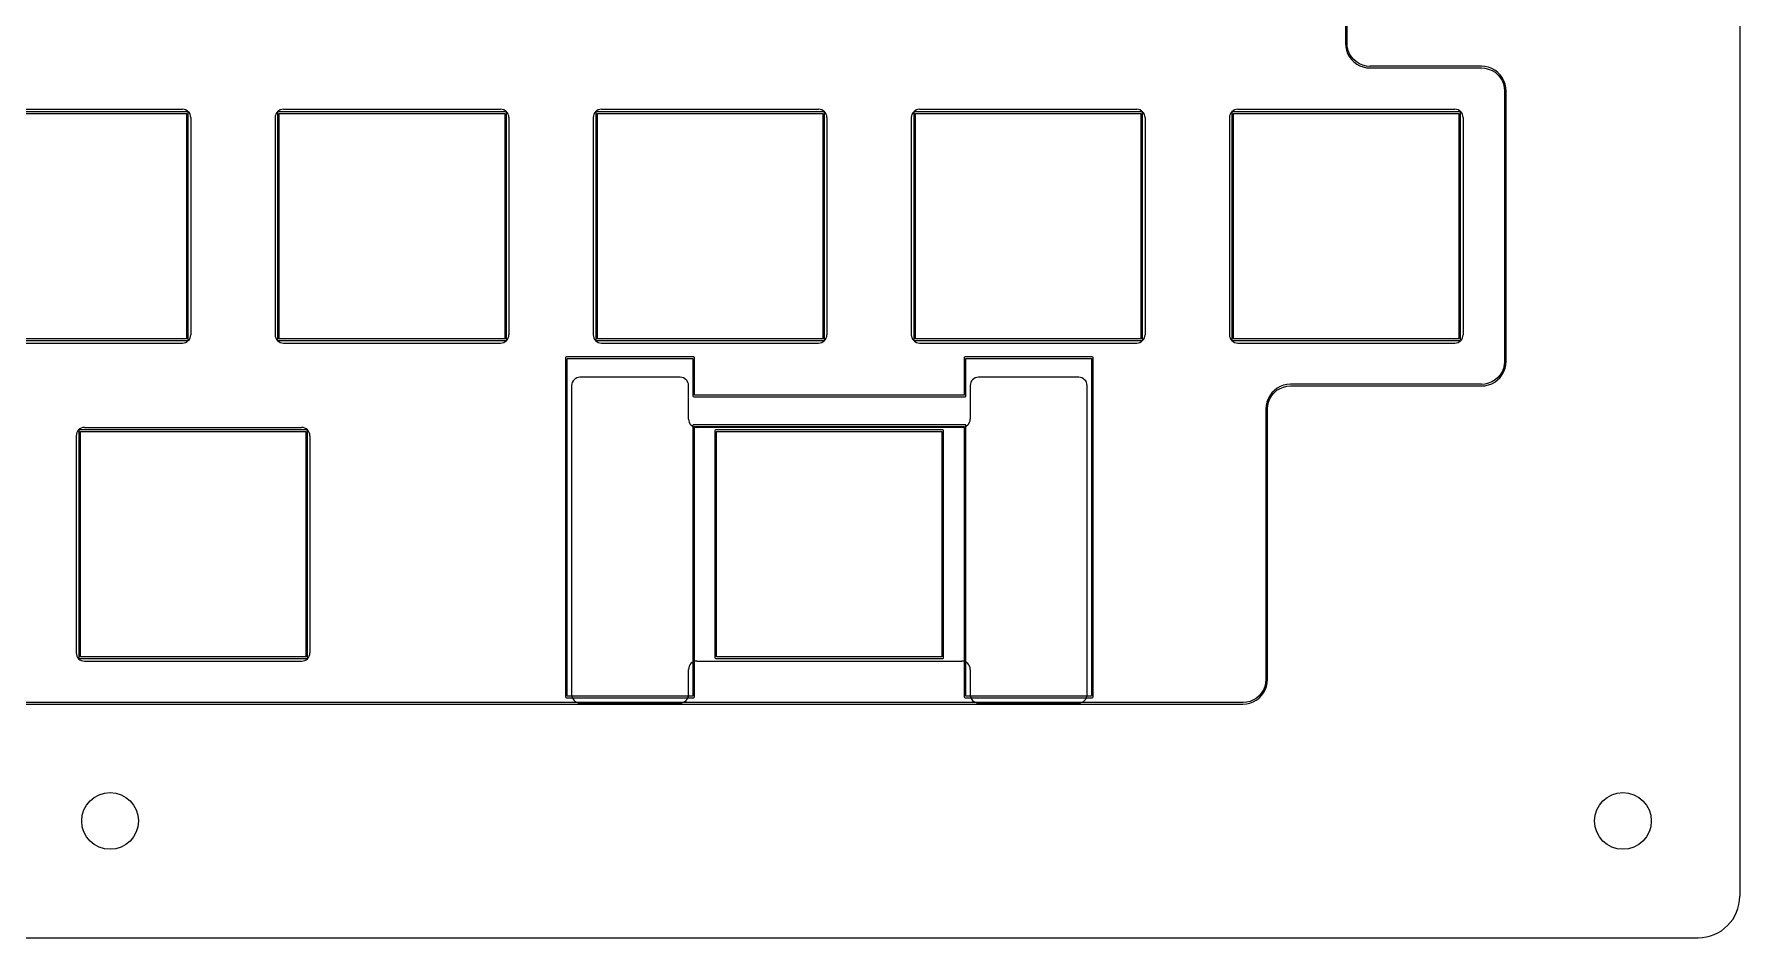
# Model space of a CAD drawing. Header units: millimetres. Extents: x 38 to 487, y 14 to 137.
# Drawn here: x 131 to 233.1, y 13.9 to 68.1 of the extents above; entities that cross this region are included whole.
import ezdxf

# ---------------------------------------------------------------- set-up
doc = ezdxf.new("R2010")
doc.units = ezdxf.units.MM
doc.layers.add('BLACK', color=20, linetype='Continuous')

msp = doc.modelspace()

# ---------------------------------------------------------------- linework, layer by layer
for p, q in [((233.12, 120.54), (233.12, 16.44)), ((126.85, 63.56), (139.85, 63.56)), ((145.9, 63.56), (158.9, 63.56)), ((164.95, 63.56), (177.95, 63.56)), ((184, 63.56), (197, 63.56)), ((203.05, 63.56), (216.05, 63.56)), ((140.35, 63.06), (140.35, 50.06)), ((145.4, 63.06), (145.4, 50.06)), ((159.4, 63.06), (159.4, 50.06)), ((164.45, 63.06), (164.45, 50.06)), ((178.45, 63.06), (178.45, 50.06)), ((183.5, 63.06), (183.5, 50.06)), ((197.5, 63.06), (197.5, 50.06)), ((202.55, 63.06), (202.55, 50.06)), ((216.55, 63.06), (216.55, 50.06)), ((126.85, 49.56), (139.85, 49.56)), ((145.9, 49.56), (158.9, 49.56)), ((164.95, 49.56), (177.95, 49.56)), ((184, 49.56), (197, 49.56)), ((203.05, 49.56), (216.05, 49.56)), ((163.16, 47.01), (163.16, 28.51)), ((169.66, 47.51), (163.66, 47.51)), ((170.16, 45.01), (170.16, 47.01)), ((187.03, 47.01), (187.03, 45.01)), ((193.53, 47.51), (187.53, 47.51)), ((194.03, 28.51), (194.03, 47.01)), ((133.49, 44.01), (133.49, 31.01)), ((133.99, 44.51), (146.99, 44.51)), ((147.49, 44.01), (147.49, 31.01)), ((186.53, 44.51), (170.66, 44.51)), ((133.99, 30.51), (146.99, 30.51)), ((170.16, 28.51), (170.16, 30.01)), ((170.66, 30.51), (186.53, 30.51)), ((187.03, 30.01), (187.03, 28.51)), ((163.66, 28.01), (169.66, 28.01)), ((187.53, 28.01), (193.53, 28.01)), ((40.42, 13.94), (230.62, 13.94))]:
    msp.add_line(p, q)
for centre in [(135.52, 20.94), (226.12, 20.94)]:
    msp.add_circle(centre, 1.7)
for centre, radius, start, end in [((139.85, 63.06), 0.5, 0, 90), ((145.9, 63.06), 0.5, 90, 180), ((158.9, 63.06), 0.5, 0, 90), ((164.95, 63.06), 0.5, 90, 180), ((177.95, 63.06), 0.5, 0, 90), ((184, 63.06), 0.5, 90, 180), ((197, 63.06), 0.5, 0, 90), ((203.05, 63.06), 0.5, 90, 180), ((216.05, 63.06), 0.5, 0, 90), ((139.85, 50.06), 0.5, 270, 0), ((145.9, 50.06), 0.5, 180, 270), ((158.9, 50.06), 0.5, 270, 0), ((164.95, 50.06), 0.5, 180, 270), ((177.95, 50.06), 0.5, 270, 0), ((184, 50.06), 0.5, 180, 270), ((197, 50.06), 0.5, 270, 0), ((203.05, 50.06), 0.5, 180, 270), ((216.05, 50.06), 0.5, 270, 0), ((163.66, 47.01), 0.5, 90, 180), ((169.66, 47.01), 0.5, 0, 90), ((187.53, 47.01), 0.5, 90, 180), ((193.53, 47.01), 0.5, 0, 90), ((170.66, 45.01), 0.5, 180, 270), ((186.53, 45.01), 0.5, 270, 0), ((133.99, 44.01), 0.5, 90, 180), ((146.99, 44.01), 0.5, 0, 90), ((133.99, 31.01), 0.5, 180, 270), ((146.99, 31.01), 0.5, 270, 0), ((170.66, 30.01), 0.5, 90, 180), ((186.53, 30.01), 0.5, 0, 90), ((163.66, 28.51), 0.5, 180, 270), ((169.66, 28.51), 0.5, 270, 0), ((187.53, 28.51), 0.5, 180, 270), ((193.53, 28.51), 0.5, 270, 0), ((230.62, 16.44), 2.5, 270, 0)]:
    msp.add_arc(centre, radius, start, end)
at = {"layer": 'BLACK', "linetype": 'Continuous'}
for p, q in [((209.5, 83.71), (209.5, 67.52)), ((209.5, 83.71), (209.5, 67.52)), ((209.6, 67.52), (209.6, 83.71)), ((209.6, 67.52), (209.6, 83.71)), ((209.5, 67.52), (209.52, 67.31)), ((209.5, 67.52), (209.52, 67.31)), ((209.6, 67.51), (209.6, 67.52)), ((209.6, 67.52), (209.6, 67.52)), ((209.6, 67.51), (209.6, 67.52)), ((209.6, 67.52), (209.6, 67.52)), ((209.61, 67.3), (209.6, 67.51)), ((209.61, 67.3), (209.6, 67.51)), ((209.52, 67.31), (209.56, 67.1)), ((209.52, 67.31), (209.56, 67.1)), ((209.56, 67.1), (209.63, 66.9)), ((209.56, 67.1), (209.63, 66.9)), ((209.66, 67.09), (209.61, 67.3)), ((209.66, 67.09), (209.61, 67.3)), ((209.63, 66.9), (209.73, 66.72)), ((209.63, 66.9), (209.73, 66.72)), ((209.75, 66.89), (209.66, 67.09)), ((209.75, 66.89), (209.66, 67.09)), ((209.73, 66.72), (209.86, 66.55)), ((209.73, 66.72), (209.86, 66.55)), ((209.86, 66.7), (209.75, 66.89)), ((209.86, 66.7), (209.75, 66.89)), ((210, 66.54), (209.86, 66.7)), ((210, 66.54), (209.86, 66.7)), ((209.86, 66.55), (210.01, 66.4)), ((209.86, 66.55), (210.01, 66.4)), ((210.17, 66.4), (210, 66.54)), ((210.17, 66.4), (210, 66.54)), ((210.01, 66.4), (210.18, 66.27)), ((210.01, 66.4), (210.18, 66.27)), ((210.35, 66.28), (210.17, 66.4)), ((210.35, 66.28), (210.17, 66.4)), ((210.18, 66.27), (210.36, 66.17)), ((210.18, 66.27), (210.36, 66.17)), ((210.55, 66.2), (210.35, 66.28)), ((210.55, 66.2), (210.35, 66.28)), ((210.36, 66.17), (210.56, 66.1)), ((210.36, 66.17), (210.56, 66.1)), ((210.76, 66.15), (210.55, 66.2)), ((210.76, 66.15), (210.55, 66.2)), ((210.56, 66.1), (210.77, 66.05)), ((210.56, 66.1), (210.77, 66.05)), ((210.97, 66.13), (210.76, 66.15)), ((210.97, 66.13), (210.76, 66.15)), ((210.77, 66.05), (210.98, 66.04)), ((210.77, 66.05), (210.98, 66.04)), ((210.98, 66.14), (210.97, 66.13)), ((210.98, 66.14), (210.97, 66.13)), ((217.65, 66.14), (210.98, 66.14)), ((210.98, 66.14), (210.98, 66.14)), ((210.98, 66.14), (210.98, 66.14)), ((217.65, 66.14), (210.98, 66.14)), ((210.98, 66.14), (210.98, 66.14)), ((210.98, 66.14), (210.98, 66.14)), ((210.98, 66.04), (210.98, 66.04)), ((210.98, 66.04), (217.65, 66.04)), ((210.98, 66.04), (210.98, 66.04)), ((210.98, 66.04), (217.65, 66.04)), ((217.86, 66.12), (217.65, 66.14)), ((217.65, 66.14), (217.65, 66.14)), ((217.86, 66.12), (217.65, 66.14)), ((217.65, 66.14), (217.65, 66.14)), ((217.65, 66.04), (217.65, 66.04)), ((217.65, 66.04), (217.65, 66.04)), ((217.65, 66.04), (217.66, 66.04)), ((217.65, 66.04), (217.65, 66.04)), ((217.65, 66.04), (217.65, 66.04)), ((217.65, 66.04), (217.66, 66.04)), ((217.66, 66.04), (217.86, 66.02)), ((217.66, 66.04), (217.86, 66.02)), ((218.06, 66.08), (217.86, 66.12)), ((218.06, 66.08), (217.86, 66.12)), ((217.86, 66.02), (218.07, 65.97)), ((217.86, 66.02), (218.07, 65.97)), ((218.26, 66), (218.06, 66.08)), ((218.26, 66), (218.06, 66.08)), ((218.07, 65.97), (218.28, 65.89)), ((218.07, 65.97), (218.28, 65.89)), ((218.45, 65.9), (218.26, 66)), ((218.45, 65.9), (218.26, 66)), ((218.28, 65.89), (218.46, 65.78)), ((218.28, 65.89), (218.46, 65.78)), ((218.62, 65.77), (218.45, 65.9)), ((218.62, 65.77), (218.45, 65.9)), ((218.46, 65.78), (218.63, 65.63)), ((218.46, 65.78), (218.63, 65.63)), ((218.76, 65.63), (218.62, 65.77)), ((218.76, 65.63), (218.62, 65.77)), ((218.63, 65.63), (218.77, 65.47)), ((218.63, 65.63), (218.77, 65.47)), ((218.89, 65.46), (218.76, 65.63)), ((218.89, 65.46), (218.76, 65.63)), ((218.77, 65.47), (218.88, 65.28)), ((218.77, 65.47), (218.88, 65.28)), ((218.99, 65.27), (218.89, 65.46)), ((218.99, 65.27), (218.89, 65.46)), ((218.88, 65.28), (218.96, 65.08)), ((218.88, 65.28), (218.96, 65.08)), ((218.96, 65.08), (219.01, 64.87)), ((218.96, 65.08), (219.01, 64.87)), ((219.07, 65.07), (218.99, 65.27)), ((219.07, 65.07), (218.99, 65.27)), ((219.01, 64.87), (219.03, 64.67)), ((219.01, 64.87), (219.03, 64.67)), ((219.03, 64.67), (219.03, 64.66)), ((219.03, 64.67), (219.03, 64.66)), ((219.03, 64.66), (219.03, 48.47)), ((219.03, 64.66), (219.03, 48.47)), ((219.11, 64.87), (219.07, 65.07)), ((219.11, 64.87), (219.07, 65.07)), ((219.13, 64.66), (219.11, 64.87)), ((219.13, 64.66), (219.11, 64.87)), ((219.13, 48.47), (219.13, 64.66)), ((219.13, 64.66), (219.13, 64.66)), ((219.13, 64.66), (219.13, 64.66)), ((219.13, 48.47), (219.13, 64.66)), ((219.13, 64.66), (219.13, 64.66)), ((219.13, 64.66), (219.13, 64.66)), ((140.15, 63.41), (126.55, 63.41)), ((140.19, 63.4), (140.15, 63.41)), ((140.2, 63.36), (140.19, 63.4)), ((140.2, 49.76), (140.2, 63.36)), ((145.56, 63.4), (145.55, 63.36)), ((145.55, 63.36), (145.55, 49.76)), ((145.6, 63.41), (145.56, 63.4)), ((159.2, 63.41), (145.6, 63.41)), ((159.24, 63.4), (159.2, 63.41)), ((159.25, 63.36), (159.24, 63.4)), ((159.25, 49.76), (159.25, 63.36)), ((164.61, 63.4), (164.6, 63.36)), ((164.6, 63.36), (164.6, 49.76)), ((164.65, 63.41), (164.61, 63.4)), ((178.25, 63.41), (164.65, 63.41)), ((178.29, 63.4), (178.25, 63.41)), ((178.3, 63.36), (178.29, 63.4)), ((178.3, 49.76), (178.3, 63.36)), ((183.66, 63.4), (183.65, 63.36)), ((183.65, 63.36), (183.65, 49.76)), ((183.7, 63.41), (183.66, 63.4)), ((197.3, 63.41), (183.7, 63.41)), ((197.34, 63.4), (197.3, 63.41)), ((197.35, 63.36), (197.34, 63.4)), ((197.35, 49.76), (197.35, 63.36)), ((202.71, 63.4), (202.7, 63.36)), ((202.7, 63.36), (202.7, 49.76)), ((202.75, 63.41), (202.71, 63.4)), ((216.35, 63.41), (202.75, 63.41)), ((216.39, 63.4), (216.35, 63.41)), ((216.4, 63.36), (216.39, 63.4)), ((216.4, 49.76), (216.4, 63.36)), ((126.6, 63.31), (140.1, 63.31)), ((140.1, 63.31), (140.1, 49.81)), ((145.65, 49.81), (145.65, 63.31)), ((145.65, 63.31), (159.15, 63.31)), ((159.15, 63.31), (159.15, 49.81)), ((164.7, 49.81), (164.7, 63.31)), ((164.7, 63.31), (178.2, 63.31)), ((178.2, 63.31), (178.2, 49.81)), ((183.75, 49.81), (183.75, 63.31)), ((183.75, 63.31), (197.25, 63.31)), ((197.25, 63.31), (197.25, 49.81)), ((202.8, 49.81), (202.8, 63.31)), ((202.8, 63.31), (216.3, 63.31)), ((216.3, 63.31), (216.3, 49.81)), ((126.55, 49.71), (140.15, 49.71)), ((140.1, 49.81), (126.6, 49.81)), ((140.15, 49.71), (140.19, 49.73)), ((140.19, 49.73), (140.2, 49.76)), ((145.55, 49.76), (145.56, 49.73)), ((145.56, 49.73), (145.6, 49.71)), ((145.6, 49.71), (159.2, 49.71)), ((159.15, 49.81), (145.65, 49.81)), ((159.2, 49.71), (159.24, 49.73)), ((159.24, 49.73), (159.25, 49.76)), ((164.6, 49.76), (164.61, 49.73)), ((164.61, 49.73), (164.65, 49.71)), ((164.65, 49.71), (178.25, 49.71)), ((178.2, 49.81), (164.7, 49.81)), ((178.25, 49.71), (178.29, 49.73)), ((178.29, 49.73), (178.3, 49.76)), ((183.65, 49.76), (183.66, 49.73)), ((183.66, 49.73), (183.7, 49.71)), ((183.7, 49.71), (197.3, 49.71)), ((197.25, 49.81), (183.75, 49.81)), ((197.3, 49.71), (197.34, 49.73)), ((197.34, 49.73), (197.35, 49.76)), ((202.7, 49.76), (202.71, 49.73)), ((202.71, 49.73), (202.75, 49.71)), ((202.75, 49.71), (216.35, 49.71)), ((216.3, 49.81), (202.8, 49.81)), ((216.35, 49.71), (216.39, 49.73)), ((216.39, 49.73), (216.4, 49.76)), ((162.81, 48.72), (162.8, 48.69)), ((162.8, 48.69), (162.8, 28.37)), ((162.85, 48.74), (162.81, 48.72)), ((170.47, 48.74), (162.85, 48.74)), ((162.9, 28.42), (162.9, 48.64)), ((162.9, 48.64), (170.42, 48.64)), ((170.42, 48.64), (170.42, 46.4)), ((170.5, 48.72), (170.47, 48.74)), ((170.52, 48.69), (170.5, 48.72)), ((170.52, 46.45), (170.52, 48.69)), ((186.69, 48.72), (186.67, 48.69)), ((186.67, 48.69), (186.67, 46.45)), ((186.72, 48.74), (186.69, 48.72)), ((194.34, 48.74), (186.72, 48.74)), ((186.77, 46.4), (186.77, 48.64)), ((186.77, 48.64), (194.29, 48.64)), ((194.29, 48.64), (194.29, 28.42)), ((194.38, 48.72), (194.34, 48.74)), ((194.39, 48.69), (194.38, 48.72)), ((194.39, 28.37), (194.39, 48.69)), ((218.96, 48.04), (218.88, 47.84)), ((218.96, 48.04), (218.88, 47.84)), ((219.01, 48.25), (218.96, 48.04)), ((219.01, 48.25), (218.96, 48.04)), ((218.99, 47.85), (219.07, 48.05)), ((218.99, 47.85), (219.07, 48.05)), ((219.03, 48.46), (219.01, 48.25)), ((219.03, 48.46), (219.01, 48.25)), ((219.03, 48.47), (219.03, 48.47)), ((219.03, 48.47), (219.03, 48.47)), ((219.03, 48.47), (219.03, 48.46)), ((219.03, 48.47), (219.03, 48.47)), ((219.03, 48.47), (219.03, 48.47)), ((219.03, 48.47), (219.03, 48.46)), ((219.07, 48.05), (219.11, 48.26)), ((219.07, 48.05), (219.11, 48.26)), ((219.11, 48.26), (219.13, 48.47)), ((219.11, 48.26), (219.13, 48.47)), ((219.13, 48.47), (219.13, 48.47)), ((219.13, 48.47), (219.13, 48.47)), ((205.8, 47.03), (205.6, 46.95)), ((205.8, 47.03), (205.6, 46.95)), ((206, 47.07), (205.8, 47.03)), ((206, 47.07), (205.8, 47.03)), ((206.22, 47.09), (206, 47.07)), ((206.22, 47.09), (206, 47.07)), ((217.65, 47.09), (206.22, 47.09)), ((206.22, 47.09), (206.22, 47.09)), ((217.65, 47.09), (206.22, 47.09)), ((206.22, 47.09), (206.22, 47.09)), ((217.66, 47.08), (217.65, 47.09)), ((217.65, 47.09), (217.65, 47.09)), ((217.65, 47.09), (217.65, 47.09)), ((217.66, 47.08), (217.65, 47.09)), ((217.65, 47.09), (217.65, 47.09)), ((217.65, 47.09), (217.65, 47.09)), ((217.65, 46.99), (217.86, 47)), ((217.65, 46.99), (217.86, 47)), ((217.86, 47.1), (217.66, 47.08)), ((217.86, 47.1), (217.66, 47.08)), ((218.07, 47.15), (217.86, 47.1)), ((218.07, 47.15), (217.86, 47.1)), ((217.86, 47), (218.06, 47.05)), ((217.86, 47), (218.06, 47.05)), ((218.06, 47.05), (218.26, 47.12)), ((218.06, 47.05), (218.26, 47.12)), ((218.27, 47.23), (218.07, 47.15)), ((218.27, 47.23), (218.07, 47.15)), ((218.26, 47.12), (218.45, 47.22)), ((218.26, 47.12), (218.45, 47.22)), ((218.46, 47.35), (218.27, 47.23)), ((218.46, 47.35), (218.27, 47.23)), ((218.45, 47.22), (218.61, 47.35)), ((218.45, 47.22), (218.61, 47.35)), ((218.62, 47.49), (218.46, 47.35)), ((218.62, 47.49), (218.46, 47.35)), ((218.61, 47.35), (218.76, 47.5)), ((218.61, 47.35), (218.76, 47.5)), ((218.77, 47.65), (218.62, 47.49)), ((218.77, 47.65), (218.62, 47.49)), ((218.76, 47.5), (218.89, 47.67)), ((218.76, 47.5), (218.89, 47.67)), ((218.88, 47.84), (218.77, 47.65)), ((218.88, 47.84), (218.77, 47.65)), ((218.89, 47.67), (218.99, 47.85)), ((218.89, 47.67), (218.99, 47.85)), ((170.42, 46.4), (170.43, 46.37)), ((170.43, 46.37), (170.47, 46.35)), ((170.47, 46.35), (186.72, 46.35)), ((186.67, 46.45), (170.52, 46.45)), ((186.72, 46.35), (186.76, 46.37)), ((186.76, 46.37), (186.77, 46.4)), ((204.8, 46.02), (204.75, 45.82)), ((204.8, 46.02), (204.75, 45.82)), ((204.87, 46.22), (204.8, 46.02)), ((204.87, 46.22), (204.8, 46.02)), ((204.85, 45.82), (204.9, 46.03)), ((204.85, 45.82), (204.9, 46.03)), ((204.97, 46.41), (204.87, 46.22)), ((204.97, 46.41), (204.87, 46.22)), ((204.9, 46.03), (204.98, 46.23)), ((204.9, 46.03), (204.98, 46.23)), ((205.1, 46.58), (204.97, 46.41)), ((205.1, 46.58), (204.97, 46.41)), ((204.98, 46.23), (205.1, 46.42)), ((204.98, 46.23), (205.1, 46.42)), ((205.25, 46.72), (205.1, 46.58)), ((205.25, 46.72), (205.1, 46.58)), ((205.1, 46.42), (205.24, 46.58)), ((205.1, 46.42), (205.24, 46.58)), ((205.24, 46.58), (205.4, 46.73)), ((205.24, 46.58), (205.4, 46.73)), ((205.42, 46.85), (205.25, 46.72)), ((205.42, 46.85), (205.25, 46.72)), ((205.4, 46.73), (205.59, 46.84)), ((205.4, 46.73), (205.59, 46.84)), ((205.6, 46.95), (205.42, 46.85)), ((205.6, 46.95), (205.42, 46.85)), ((205.59, 46.84), (205.79, 46.92)), ((205.59, 46.84), (205.79, 46.92)), ((205.79, 46.92), (206, 46.97)), ((205.79, 46.92), (206, 46.97)), ((206, 46.97), (206.21, 46.99)), ((206, 46.97), (206.21, 46.99)), ((206.21, 46.99), (206.22, 46.99)), ((206.21, 46.99), (206.22, 46.99)), ((206.22, 46.99), (206.22, 46.99)), ((206.22, 46.99), (206.22, 46.99)), ((206.22, 46.99), (217.65, 46.99)), ((206.22, 46.99), (206.22, 46.99)), ((206.22, 46.99), (206.22, 46.99)), ((206.22, 46.99), (217.65, 46.99)), ((217.65, 46.99), (217.65, 46.99)), ((217.65, 46.99), (217.65, 46.99)), ((204.75, 45.82), (204.74, 45.61)), ((204.75, 45.82), (204.74, 45.61)), ((204.74, 45.61), (204.74, 45.61)), ((204.74, 45.61), (204.74, 45.61)), ((204.74, 45.61), (204.74, 45.61)), ((204.74, 45.61), (204.74, 29.42)), ((204.74, 45.61), (204.74, 45.61)), ((204.74, 45.61), (204.74, 45.61)), ((204.74, 45.61), (204.74, 45.61)), ((204.74, 45.61), (204.74, 29.42)), ((204.83, 45.62), (204.85, 45.82)), ((204.83, 45.62), (204.85, 45.82)), ((204.84, 45.61), (204.83, 45.62)), ((204.84, 45.61), (204.83, 45.62)), ((204.84, 29.42), (204.84, 45.61)), ((204.84, 29.42), (204.84, 45.61)), ((133.66, 44.35), (133.64, 44.31)), ((133.64, 44.31), (133.64, 30.71)), ((133.69, 44.36), (133.66, 44.35)), ((147.29, 44.36), (133.69, 44.36)), ((133.74, 30.76), (133.74, 44.26)), ((133.74, 44.26), (147.24, 44.26)), ((147.24, 44.26), (147.24, 30.76)), ((147.33, 44.35), (147.29, 44.36)), ((147.34, 44.31), (147.33, 44.35)), ((147.34, 30.71), (147.34, 44.31)), ((170.43, 44.66), (170.42, 44.62)), ((170.42, 44.62), (170.42, 28.42)), ((170.47, 44.67), (170.43, 44.66)), ((186.72, 44.67), (170.47, 44.67)), ((170.52, 28.37), (170.52, 44.57)), ((170.52, 44.57), (186.67, 44.57)), ((171.76, 44.35), (171.74, 44.31)), ((171.74, 44.31), (171.74, 30.71)), ((171.79, 44.36), (171.76, 44.35)), ((185.39, 44.36), (171.79, 44.36)), ((171.84, 30.76), (171.84, 44.26)), ((171.84, 44.26), (185.34, 44.26)), ((185.34, 44.26), (185.34, 30.76)), ((185.43, 44.35), (185.39, 44.36)), ((185.44, 44.31), (185.43, 44.35)), ((185.44, 30.71), (185.44, 44.31)), ((186.67, 44.57), (186.67, 28.37)), ((186.76, 44.66), (186.72, 44.67)), ((186.77, 44.62), (186.76, 44.66)), ((186.77, 28.42), (186.77, 44.62)), ((133.64, 30.71), (133.66, 30.68)), ((133.66, 30.68), (133.69, 30.66)), ((133.69, 30.66), (147.29, 30.66)), ((147.24, 30.76), (133.74, 30.76)), ((147.29, 30.66), (147.33, 30.68)), ((147.33, 30.68), (147.34, 30.71)), ((171.74, 30.71), (171.76, 30.68)), ((171.76, 30.68), (171.79, 30.66)), ((171.79, 30.66), (185.39, 30.66)), ((185.34, 30.76), (171.84, 30.76)), ((185.39, 30.66), (185.43, 30.68)), ((185.43, 30.68), (185.44, 30.71)), ((204.48, 28.61), (204.34, 28.44)), ((204.48, 28.61), (204.34, 28.44)), ((204.59, 28.79), (204.48, 28.61)), ((204.59, 28.79), (204.48, 28.61)), ((204.48, 28.45), (204.6, 28.62)), ((204.48, 28.45), (204.6, 28.62)), ((204.67, 28.99), (204.59, 28.79)), ((204.67, 28.99), (204.59, 28.79)), ((204.6, 28.62), (204.7, 28.8)), ((204.6, 28.62), (204.7, 28.8)), ((204.72, 29.2), (204.67, 28.99)), ((204.72, 29.2), (204.67, 28.99)), ((204.7, 28.8), (204.78, 29)), ((204.7, 28.8), (204.78, 29)), ((204.74, 29.41), (204.72, 29.2)), ((204.74, 29.41), (204.72, 29.2)), ((204.74, 29.42), (204.74, 29.42)), ((204.74, 29.42), (204.74, 29.41)), ((204.74, 29.42), (204.74, 29.42)), ((204.74, 29.42), (204.74, 29.41)), ((204.78, 29), (204.82, 29.21)), ((204.78, 29), (204.82, 29.21)), ((204.82, 29.21), (204.84, 29.42)), ((204.82, 29.21), (204.84, 29.42)), ((204.84, 29.42), (204.84, 29.42)), ((204.84, 29.42), (204.84, 29.42)), ((203.36, 28.04), (53.4, 28.03)), ((203.36, 28.04), (53.4, 28.03)), ((53.4, 27.93), (203.36, 27.94)), ((53.4, 27.93), (203.36, 27.94)), ((162.8, 28.37), (162.81, 28.33)), ((162.81, 28.33), (162.85, 28.32)), ((162.85, 28.32), (170.47, 28.32)), ((170.42, 28.42), (162.9, 28.42)), ((170.47, 28.32), (170.5, 28.33)), ((170.5, 28.33), (170.52, 28.37)), ((186.67, 28.37), (186.67, 28.37)), ((186.67, 28.37), (186.67, 28.37)), ((186.67, 28.37), (186.69, 28.33)), ((186.69, 28.33), (186.72, 28.32)), ((186.72, 28.32), (194.34, 28.32)), ((194.29, 28.42), (186.77, 28.42)), ((194.34, 28.32), (194.38, 28.33)), ((194.38, 28.33), (194.39, 28.37)), ((203.37, 28.04), (203.36, 28.04)), ((203.36, 28.04), (203.36, 28.04)), ((203.36, 28.04), (203.36, 28.04)), ((203.37, 28.04), (203.36, 28.04)), ((203.36, 28.04), (203.36, 28.04)), ((203.36, 28.04), (203.36, 28.04)), ((203.36, 27.94), (203.57, 27.96)), ((203.36, 27.94), (203.57, 27.96)), ((203.36, 27.94), (203.36, 27.94)), ((203.36, 27.94), (203.36, 27.94)), ((203.58, 28.05), (203.37, 28.04)), ((203.58, 28.05), (203.37, 28.04)), ((203.57, 27.96), (203.78, 28)), ((203.57, 27.96), (203.78, 28)), ((203.79, 28.1), (203.58, 28.05)), ((203.79, 28.1), (203.58, 28.05)), ((203.78, 28), (203.97, 28.07)), ((203.78, 28), (203.97, 28.07)), ((203.99, 28.19), (203.79, 28.1)), ((203.99, 28.19), (203.79, 28.1)), ((203.97, 28.07), (204.16, 28.17)), ((203.97, 28.07), (204.16, 28.17)), ((204.17, 28.3), (203.99, 28.19)), ((204.17, 28.3), (203.99, 28.19)), ((204.16, 28.17), (204.33, 28.3)), ((204.16, 28.17), (204.33, 28.3)), ((204.34, 28.44), (204.17, 28.3)), ((204.34, 28.44), (204.17, 28.3)), ((204.33, 28.3), (204.48, 28.45)), ((204.33, 28.3), (204.48, 28.45))]:
    msp.add_line(p, q, dxfattribs=at)

doc.saveas('drawing.dxf')
